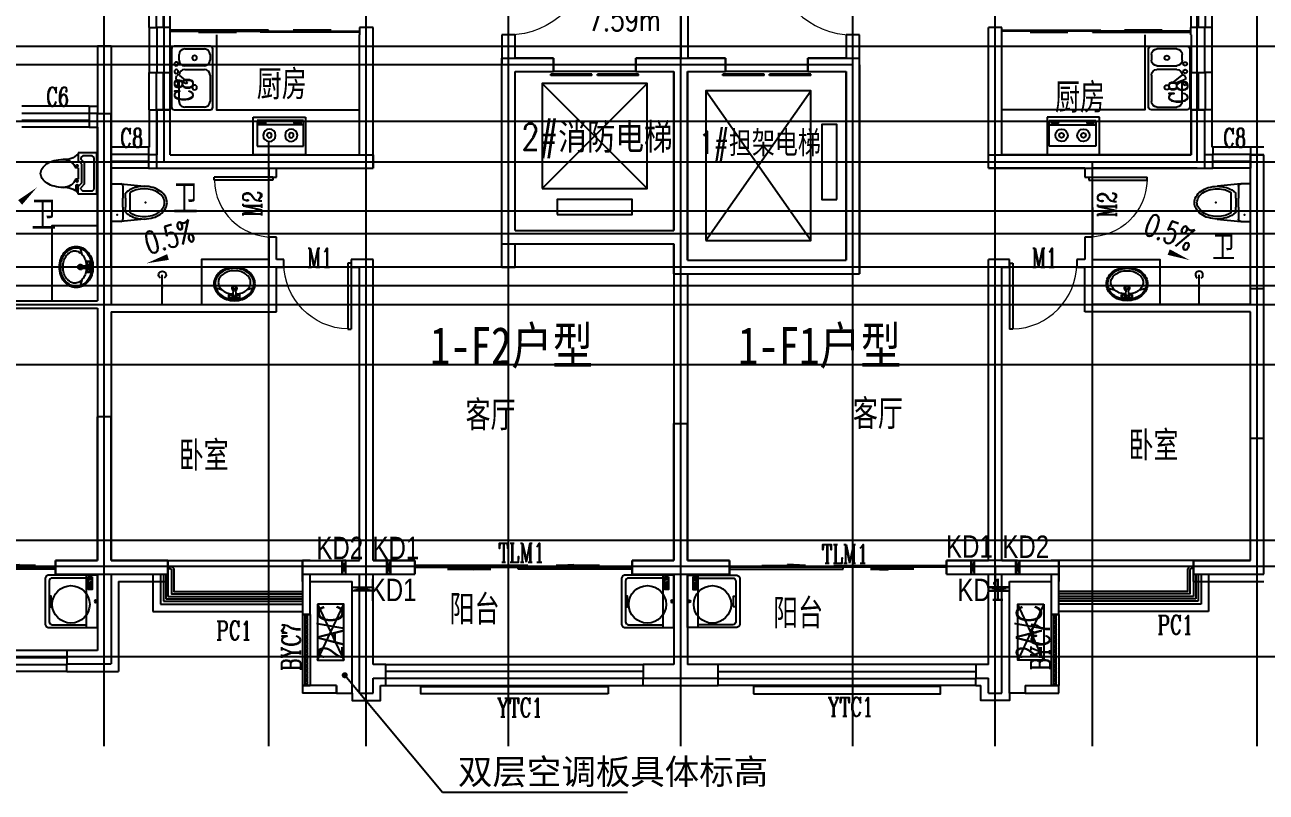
# Model space of a CAD drawing. Header units: metres. Extents: x -2059701 to -1976317, y -1316185 to -1264697.
# Drawn here: x -2030370 to -2013789, y -1301839 to -1291591 of the extents above; entities that cross this region are included whole.
import ezdxf
from ezdxf.enums import TextEntityAlignment as Align

# ---------------------------------------------------------------- set-up
doc = ezdxf.new("R2010")
doc.units = ezdxf.units.M
for name, color, linetype in [('A-ANNO-IDEN-TEXT', 7, 'Continuous'), ('A-ANNO-TEXT', 7, 'Continuous'), ('A-FLOR-HRAL', 7, 'Continuous'), ('A-FLOR-IDEN', 7, 'Continuous'), ('A-FLOR-SPCL', 7, 'Continuous'), ('COLUMN-FILL', 7, 'Continuous'), ('DIM_LEAD', 7, 'Continuous'), ('DIM_SYMB', 7, 'Continuous'), ('DOTE', 7, 'Continuous'), ('PROMPT', 7, 'Continuous'), ('PUB_TEXT', 7, 'Continuous'), ('SURFACE', 7, 'Continuous'), ('WALL', 7, 'Continuous'), ('WINDOW', 7, 'Continuous'), ('门窗编号', 7, 'Continuous')]:
    doc.layers.add(name, color=color, linetype=linetype)
doc.styles.add('_HZTXT', font='txt.shx')
doc.styles.add('_TCH_AXIS', font='COMPLEX')
doc.styles.add('_TCH_DIM', font='SIMPLEX')
doc.styles.add('dly', font='txt.shx')
doc.styles.add('ROS', font='ros.shx')
doc.styles.add('黑体', font='simhei.ttf')

# ---------------------------------------------------------------- blocks, each defined once
blk = doc.blocks.new('A$C2DEF7CDB')
at = {"layer": 'A-FLOR-SPCL'}
for p, q in [((-425, 513), (-425, 37)), ((388, 550), (-388, 550)), ((-313, 513), (-238, 513)), ((-38, 513), (313, 513)), ((425, 37), (425, 513)), ((-388, 175), (-388, 438)), ((-163, 438), (-163, 175)), ((-113, 175), (-113, 438)), ((388, 438), (388, 175)), ((51, 211), (-35, 107)), ((25, 72), (73, 198)), ((73, 198), (51, 211)), ((-238, 100), (-313, 100)), ((-11, 59), (-28, 69)), ((313, 100), (36, 100)), ((-388, 0), (388, 0))]:
    blk.add_line(p, q, dxfattribs=at)
for centre, radius, start, end in [((-388, 513), 37.4, 90, 180), ((-313, 438), 74.9, 90, 180), ((-238, 438), 74.9, 0, 90), ((-38, 438), 74.9, 90, 180), ((313, 438), 74.9, 0, 90), ((388, 513), 37.4, 0, 90), ((-269, 306), 31.2, 0, 358.8825), ((126, 306), 31.2, 0, 358.8825), ((-313, 175), 74.9, 180, 270), ((-238, 175), 74.9, 270, 0), ((-38, 175), 74.9, 180, 270), ((313, 175), 74.9, 270, 0), ((-388, 37), 37.4, 180, 270), ((-188, 62), 25, 0, 356.9296), ((-86, 62), 25, 0, 356.9296), ((-16, 91), 25, 140.5377, 240), ((2, 81), 25, 240, 339.4623), ((75, 62), 25, 0, 356.9296), ((388, 37), 37.4, 270, 0)]:
    blk.add_arc(centre, radius, start, end, dxfattribs=at)
blk = doc.blocks.new('A$C64C607FF')
at = {"layer": 'A-FLOR-SPCL'}
for p, q in [((0, 275), (251, 275)), ((0, -275), (0, 275)), ((37, 212), (62, 237)), ((37, -212), (37, 212)), ((62, 237), (188, 237)), ((163, 140), (213, 190)), ((188, 237), (213, 212)), ((201, 125), (251, 175)), ((213, 212), (213, 190)), ((251, 275), (251, 175)), ((163, -140), (163, 140)), ((201, -125), (201, 125)), ((251, 75), (279, 75)), ((251, 75), (251, -75)), ((163, -140), (213, -190)), ((201, -125), (251, -175)), ((251, -75), (279, -75)), ((251, -275), (251, -162)), ((276, -225), (276, -162)), ((0, -275), (251, -275)), ((62, -237), (37, -212)), ((62, -237), (188, -237)), ((213, -212), (188, -237)), ((213, -212), (213, -190)), ((251, -225), (276, -225))]:
    blk.add_line(p, q, dxfattribs=at)
blk.add_lwpolyline([(450, -187, 0.063415), (570, -172, 0.076468), (662, -132, 0.107136), (730, -66, 0.147373), (750, 0, 0.147373), (730, 66, 0.107136), (662, 132, 0.076468), (570, 172, 0.063415), (450, 187, 0.063415)], format="xyb", dxfattribs=at)
for centre in [(263, 100), (263, -100)]:
    blk.add_circle(centre, 12.5, dxfattribs=at)
for centre, radius, start, end in [((420, 410), 225, 221.089, 277.7989), ((450, 0), 187, 90, 156.4218), ((263, -162), 12.5, 0, 180), ((450, 0), 187, 203.5782, 270), ((420, -410), 225, 82.2011, 138.911)]:
    blk.add_arc(centre, radius, start, end, dxfattribs=at)
blk = doc.blocks.new('A$C2E946E6E')
at = {"layer": 'A-FLOR-SPCL'}
blk.add_line((145, 0), (145, 700), dxfattribs=at)
blk.add_lwpolyline([(700, 650), (700, 50, -0.414214), (650, 0), (0, 0), (0, 700), (650, 700, -0.414214)], format="xyb", close=True, dxfattribs=at)
for points in [[(72, 678), (72, 507), (120, 507), (120, 678)], [(110, 636), (110, 664), (80, 664), (80, 636)], [(86, 594), (86, 608), (99, 608), (99, 594)], [(86, 568), (86, 582), (99, 582), (99, 568)], [(86, 544), (86, 557), (99, 557), (99, 544)], [(86, 518), (86, 532), (99, 532), (99, 518)]]:
    blk.add_lwpolyline(points, close=True, dxfattribs=at)
blk.add_lwpolyline([(145, 662), (605, 662, -0.414214), (645, 622), (645, 78, -0.414214), (605, 38), (145, 38)], format="xyb", dxfattribs=at)
blk.add_lwpolyline([(645, 279), (618, 279), (618, 350), (618, 421), (645, 421)], dxfattribs=at)
blk.add_circle((25, 350), 16, dxfattribs=at)
blk = doc.blocks.new('bzc1')
at = {"layer": 'WALL', "color": 2}
for p, q in [((25210, 8090), (25900, 8090)), ((25210, 5610), (25210, 8090)), ((25900, 8090), (25900, 7910)), ((27000, 8090), (27690, 8090)), ((27000, 7910), (27000, 8090)), ((27690, 8090), (28200, 8090)), ((28200, 8090), (28200, 7910)), ((29300, 8090), (29990, 8090)), ((29300, 7910), (29300, 8090)), ((29990, 5210), (29990, 8090)), ((25390, 7910), (25900, 7910)), ((25390, 5790), (25390, 7910)), ((27000, 7910), (27510, 7910)), ((27510, 5790), (27510, 7910)), ((27690, 7910), (28200, 7910)), ((27690, 5790), (27690, 7910)), ((29300, 7910), (29810, 7910)), ((29810, 5390), (29810, 7910)), ((19810, 5300), (19810, 7350)), ((19810, 7350), (19990, 7350)), ((19990, 5300), (19990, 7350)), ((20600, 6620), (20600, 7400)), ((20600, 7400), (20780, 7400)), ((20780, 6800), (20780, 7400)), ((34420, 6800), (34420, 7400)), ((34420, 7400), (34600, 7400)), ((34600, 6620), (34600, 7400)), ((20780, 6800), (23490, 6800)), ((23490, 6800), (23490, 6620)), ((31710, 6800), (34420, 6800)), ((31710, 6620), (31710, 6800)), ((35210, 5010), (35210, 6800)), ((35210, 6800), (35390, 6800)), ((35390, 5010), (35390, 6800)), ((20600, 6620), (23490, 6620)), ((31710, 6620), (34600, 6620)), ((25390, 5790), (27510, 5790)), ((27690, 5390), (27690, 5790)), ((25210, 5610), (27510, 5610)), ((27510, 5210), (27510, 5610)), ((27690, 5390), (29810, 5390)), ((19990, 5300), (19810, 5300)), ((27510, 5210), (29990, 5210)), ((35390, 5010), (35210, 5010)), ((23310, 1380), (23310, 4000)), ((23310, 4000), (23490, 4000)), ((23490, 1380), (23490, 4000)), ((31710, 1380), (31710, 4000)), ((31710, 4000), (31890, 4000)), ((31890, 1380), (31890, 4000)), ((19810, 1380), (19810, 3300)), ((19990, 3300), (19810, 3300)), ((19990, 1380), (19990, 3300)), ((27510, 1380), (27510, 3210)), ((27510, 3210), (27690, 3210)), ((27690, 1380), (27690, 3210)), ((35210, 1380), (35210, 3010)), ((35390, 3010), (35210, 3010)), ((35390, 1200), (35390, 3010)), ((19250, 1380), (19810, 1380)), ((19250, 1200), (19250, 1380)), ((19990, 1380), (20750, 1380)), ((20750, 1380), (20750, 1200)), ((22550, 1380), (23310, 1380)), ((22550, 1200), (22550, 1380)), ((23490, 1380), (24050, 1380)), ((24050, 1380), (24050, 1200)), ((26950, 1380), (27510, 1380)), ((26950, 1200), (26950, 1380)), ((27690, 1380), (28250, 1380)), ((28250, 1380), (28250, 1200)), ((31150, 1380), (31710, 1380)), ((31150, 1200), (31150, 1380)), ((31890, 1380), (32650, 1380)), ((32650, 1380), (32650, 1200)), ((34450, 1380), (35210, 1380)), ((34450, 1200), (34450, 1380)), ((19250, 1200), (19990, 1200)), ((19990, 1200), (20750, 1200)), ((22550, 1200), (23310, 1200)), ((23310, 1200), (24050, 1200)), ((26950, 1200), (27510, 1200)), ((27510, 1200), (28250, 1200)), ((31150, 1200), (31890, 1200)), ((31890, 1200), (32650, 1200)), ((34450, 1200), (35390, 1200))]:
    blk.add_line(p, q, dxfattribs=at)
blk = doc.blocks.new('A$C48D17288')
at = {"layer": 'A-FLOR-SPCL'}
for p, q in [((0, 0), (0, 700)), ((0, 700), (500, 700)), ((500, 700), (500, 0)), ((456, 649), (113, 649)), ((113, 649), (113, 27)), ((400, 27), (400, 649)), ((422, 532), (434, 532)), ((423, 624), (434, 624)), ((448, 607), (432, 607)), ((432, 607), (432, 543)), ((432, 543), (448, 543)), ((448, 543), (448, 607)), ((456, 27), (456, 649)), ((500, 0), (0, 0)), ((113, 27), (456, 27)), ((422, 59), (434, 59)), ((423, 151), (434, 151)), ((432, 134), (432, 70)), ((448, 134), (432, 134)), ((432, 70), (448, 70)), ((448, 70), (448, 134))]:
    blk.add_line(p, q, dxfattribs=at)
for points in [[(423, 624, 0.259034), (420, 622, 0.076276), (415, 610, 0.036515), (412, 597, 0.026615), (411, 578, 0.026615), (412, 559, 0.036515), (415, 546, 0.076276), (420, 534, 0.259034), (423, 532, 0.078462), (424, 532, 0.056762)], [(434, 624, 0.259034), (430, 622, 0.076276), (425, 610, 0.036515), (423, 597, 0.026615), (422, 578, 0.026615), (423, 559, 0.036515), (425, 546, 0.076276), (430, 534, 0.259034), (434, 532, 0.259034), (437, 534, 0.056762), (441, 543, 0.036515)], [(443, 607, 0.008736), (442, 610, 0.076276), (437, 622, 0.259034), (434, 624, 0.259034)], [(423, 151, 0.259034), (420, 149, 0.076276), (415, 137, 0.036515), (412, 124, 0.026615), (411, 105, 0.026615), (412, 86, 0.036515), (415, 73, 0.076276), (420, 61, 0.259034), (423, 59, 0.078462), (424, 59, 0.056762)], [(434, 151, 0.259034), (430, 149, 0.076276), (425, 137, 0.036515), (423, 124, 0.026615), (422, 105, 0.026615), (423, 86, 0.036515), (425, 73, 0.076276), (430, 61, 0.259034), (434, 59, 0.259034), (437, 61, 0.056762), (441, 70, 0.036515)], [(443, 134, 0.008736), (442, 137, 0.076276), (437, 149, 0.259034), (434, 151, 0.259034)]]:
    blk.add_lwpolyline(points, format="xyb", dxfattribs=at)
for centre, radius, start, end in [((259, 484), 82.5, 270, 269.036), ((259, 484), 31.6, 270, 269.3468), ((259, 192), 82.5, 90.964, 90), ((259, 192), 31.6, 90.6532, 90)]:
    blk.add_arc(centre, radius, start, end, dxfattribs=at)
blk = doc.blocks.new('$TCHSYS$WIN2D')
for p, q in [((-0.5, 0.5), (0.5, 0.5)), ((0.5, 0.1667), (-0.5, 0.1667)), ((0.5, -0.1667), (-0.5, -0.1667)), ((-0.5, -0.5), (0.5, -0.5))]:
    blk.add_line(p, q)
blk = doc.blocks.new('$DorLib2D$00000131')
at = {"color": 0, "linetype": 'Continuous'}
for p, q in [((0.15, 0.125), (0.2319, 0.1973)), ((0.2319, 0.1973), (0.2319, 0.125)), ((-0.5, 0.125), (-0.5, 0)), ((0.0192, 0.125), (-0.5, 0.125)), ((0.0192, 0), (0.0192, 0.125)), ((0.35, 0.125), (0.15, 0.125)), ((-0.5, 0), (0.0192, 0)), ((-0.024, 0), (0.5, 0)), ((-0.024, -0.125), (-0.024, 0)), ((0.5, 0), (0.5, -0.125)), ((-0.35, -0.125), (-0.15, -0.125)), ((-0.2319, -0.1973), (-0.2319, -0.125)), ((-0.15, -0.125), (-0.2319, -0.1973)), ((0.5, -0.125), (-0.024, -0.125))]:
    blk.add_line(p, q, dxfattribs=at)
blk = doc.blocks.new('$DorLib2D$00000127')
at = {"color": 0, "linetype": 'Continuous'}
for p, q in [((-0.033, 0.795, -93.75), (-0.533, 0.795, -93.75)), ((-0.533, 0.795, -93.75), (-0.533, 0.69, -93.75)), ((-0.033, 0.795, -93.75), (-0.033, 0.69, -93.75)), ((0.033, 0.795, -93.75), (0.033, 0.69, -93.75)), ((0.533, 0.795, -93.75), (0.033, 0.795, -93.75)), ((0.533, 0.795, -93.75), (0.533, 0.69, -93.75)), ((-0.033, 0.69, -93.75), (-0.533, 0.69, -93.75)), ((0.533, 0.69, -93.75), (0.033, 0.69, -93.75)), ((0.5, 0.5, -93.75), (-0.5, 0.5, -93.75))]:
    blk.add_line(p, q, dxfattribs=at)
blk = doc.blocks.new('$DorLib2D$00000001')
for p, q in [((0.45, 0.975), (0.5, 0.975)), ((0.45, 0), (0.45, 0.975)), ((0.5, 0), (0.5, 0.975)), ((0.5, 0), (0.45, 0))]:
    blk.add_line(p, q)
at = {"lineweight": 13}
blk.add_arc((0.475, 0), 0.975, 91.4693, 180, dxfattribs=at)
blk = doc.blocks.new('$plan$00001629')
for p, q in [((-252, -170), (-172, -150)), ((-75, -35), (-75, -85)), ((-75, -35), (75, -35)), ((-75, -85), (-21, -85)), ((-16, -146), (-25, -35)), ((16, -146), (25, -35)), ((21, -85), (75, -85)), ((75, -35), (75, -85)), ((172, -150), (252, -170))]:
    blk.add_line(p, q)
for centre, radius in [((-50, -60), 20), ((1, -60), 10), ((50, -60), 20)]:
    blk.add_circle(centre, radius)
for centre, radius, start, end in [((0, -340), 340, 90, 108.7907), ((0, -340), 340, 71.2093, 90), ((-90, -230), 190, 153.24, 180), ((-90, -230), 173, 153.24, 180), ((-46, -252), 239, 129.4007, 153.24), ((-46, -252), 222, 129.4007, 153.24), ((-53, -278), 174, 126.0274, 150.3366), ((-18, -286), 283, 108.7907, 129.4007), ((-18, -286), 266, 108.7907, 129.4007), ((-21, -322), 229, 106.7647, 126.0274), ((0, -340), 323, 90, 108.7907), ((0, -391), 301, 93.9271, 106.7647), ((0, -170), 35, 118.7783, 61.2217), ((0, -170), 25, 129.0728, 50.9272), ((0, -146), 16.3, 180, 0), ((0, -340), 323, 71.2093, 90), ((0, -391), 301, 73.2353, 86.0729), ((21, -322), 229, 53.9726, 73.2353), ((18, -286), 266, 50.5993, 71.2093), ((18, -286), 283, 50.5993, 71.2093), ((53, -278), 174, 29.6634, 53.9726), ((46, -252), 222, 26.76, 50.5993), ((46, -252), 239, 26.76, 50.5993), ((90, -230), 173, 0, 26.76), ((90, -230), 190, 0, 26.76), ((-90, -230), 190, 180, 206.76), ((-90, -230), 173, 180, 206.76), ((-46, -208), 239, 206.76, 230.5993), ((-46, -208), 222, 206.76, 230.5993), ((-102, -250), 118, 150.3366, 180), ((-102, -250), 118, 180, 209.6634), ((-53, -222), 174, 209.6634, 233.9726), ((53, -222), 174, 306.0274, 330.3366), ((46, -208), 222, 309.4007, 333.24), ((46, -208), 239, 309.4007, 333.24), ((102, -250), 118, 0, 29.6634), ((102, -250), 118, 330.3366, 0), ((90, -230), 173, 333.24, 0), ((90, -230), 190, 333.24, 0), ((-18, -174), 283, 230.5993, 251.2093), ((-18, -174), 266, 230.5993, 251.2093), ((-21, -178), 229, 233.9726, 253.2353), ((0, -120), 340, 251.2093, 270), ((0, -120), 323, 251.2093, 270), ((0, -109), 301, 253.2353, 270), ((0, -109), 301, 270, 286.7647), ((0, -120), 323, 270, 288.7907), ((0, -120), 340, 270, 288.7907), ((21, -178), 229, 286.7647, 306.0274), ((18, -174), 266, 288.7907, 309.4007), ((18, -174), 283, 288.7907, 309.4007)]:
    blk.add_arc(centre, radius, start, end)
blk = doc.blocks.new('$lvtry$00000209')
at = {"color": 0}
for p, q in [((-59, -160), (-218, -160)), ((-59, -160), (62, -160)), ((218, -160), (62, -160)), ((-135, -256), (134, -256)), ((-126, -193), (-62, -193)), ((62, -193), (-62, -193)), ((62, -193), (125, -193))]:
    blk.add_line(p, q, dxfattribs=at)
blk.add_lwpolyline([(0, -748, -0.132587), (-79, -727, -0.106701), (-154, -659, -0.083134), (-200, -564, -0.071762), (-218, -443), (-250, -129), (-250, 0), (250, 0), (250, -129), (218, -442, -0.071762), (200, -563, -0.083134), (154, -658, -0.106701), (80, -727, -0.132587)], format="xyb", close=True, dxfattribs=at)
for points in [[(-250, -129, 0.414214), (-218, -160)], [(-170, -550, 0.081027), (-131, -635)]]:
    blk.add_lwpolyline(points, format="xyb", dxfattribs=at)
for centre, radius, start, end in [((218, -129), 31.2, 270, 0), ((211, -442), 429, 163.6636, 180.0821), ((107, -412), 321, 144.6545, 163.6636), ((107, -413), 288, 146.9538, 164.3086), ((41, -365), 240, 134.1184, 144.6545), ((-42, -365), 240, 35.5098, 45.9225), ((-107, -413), 288, 15.8843, 33.1317), ((-107, -412), 321, 16.5006, 35.5098), ((-211, -443), 429, 0.0821, 16.5006), ((211, -442), 396, 164.3086, 180.0965), ((211, -442), 396, 180.0965, 195.8843), ((-211, -443), 396, 0.0965, 15.8843), ((-211, -443), 396, 344.3086, 0.0965), ((42, -516), 209, 214.4139, 238.8464), ((-41, -517), 209, 301.3466, 325.779), ((-107, -472), 288, 325.779, 344.3086), ((0, -585), 129, 238.8464, 270.0965), ((0, -585), 129, 270.0965, 301.3466)]:
    blk.add_arc(centre, radius, start, end, dxfattribs=at)
for p in [(-161, -81), (4, -460)]:
    blk.add_point(p, dxfattribs=at)
blk = doc.blocks.new('$lvtry$00000168')
blk.add_line((0, 0), (0, -395))
blk.add_arc((0, -395), 50, 121.0332, 58.9668)
for p in [(0, 0), (0, -223)]:
    blk.add_point(p)
blk = doc.blocks.new('$WINLIB2D$00000039')
at = {"color": 0}
for points in [[(-0.5, 0.5), (-0.5, -0.5)], [(0.5, 0.5), (-0.5, 0.5)], [(0.5, -0.5), (0.5, 0.5)], [(-0.5, 0.167), (0.5, 0.167)], [(-0.452, -0.167), (-0.5, 0.084)], [(-0.384, -0.167), (-0.448, 0.167)], [(-0.316, -0.167), (-0.38, 0.167)], [(-0.248, -0.167), (-0.312, 0.167)], [(-0.18, -0.167), (-0.244, 0.167)], [(-0.112, -0.167), (-0.176, 0.167)], [(-0.044, -0.167), (-0.108, 0.167)], [(0.024, -0.167), (-0.04, 0.167)], [(0.092, -0.167), (0.028, 0.167)], [(0.16, -0.167), (0.096, 0.167)], [(0.228, -0.167), (0.164, 0.167)], [(0.296, -0.167), (0.232, 0.167)], [(0.364, -0.167), (0.3, 0.167)], [(0.432, -0.167), (0.368, 0.167)], [(0.5, -0.167), (0.436, 0.167)], [(-0.5, -0.167), (0.5, -0.167)], [(0.5, -0.5), (-0.5, -0.5)]]:
    blk.add_lwpolyline(points, dxfattribs=at)

msp = doc.modelspace()

# ---------------------------------------------------------------- linework, layer by layer
for p, q in [((-2022059, -1293776), (-2023459, -1292376)), ((-2023459, -1293776), (-2022059, -1292376)), ((-2022059, -1293776), (-2023459, -1292376)), ((-2023459, -1293776), (-2022059, -1292376)), ((-2019873, -1294473), (-2021273, -1292473)), ((-2021273, -1294473), (-2019873, -1292473))]:
    msp.add_line(p, q)
for points in [[(-2023459, -1293776), (-2022059, -1293776), (-2022059, -1292376), (-2023459, -1292376)], [(-2023459, -1293776), (-2022059, -1293776), (-2022059, -1292376), (-2023459, -1292376)], [(-2021273, -1294473), (-2019873, -1294473), (-2019873, -1292473), (-2021273, -1292473)], [(-2019523, -1293923), (-2019523, -1292923), (-2019723, -1292923), (-2019723, -1293923)], [(-2023259, -1294126), (-2022259, -1294126), (-2022259, -1293926), (-2023259, -1293926)], [(-2023259, -1294126), (-2022259, -1294126), (-2022259, -1293926), (-2023259, -1293926)], [(-2022579, -1300526), (-2025079, -1300526), (-2025079, -1300426), (-2022579, -1300426)], [(-2020639, -1300526), (-2018139, -1300526), (-2018139, -1300426), (-2020639, -1300426)]]:
    msp.add_lwpolyline(points, close=True)
at = {"layer": 'A-FLOR-HRAL'}
for points in [[(-2028459, -1298823), (-2028429, -1298823, -0.414214), (-2028379, -1298873), (-2028379, -1299158), (-2026659, -1299158)], [(-2014759, -1298823), (-2014789, -1298823, 0.414214), (-2014839, -1298873), (-2014839, -1299158), (-2016559, -1299158)], [(-2028459, -1298853), (-2028429, -1298853, -0.414214), (-2028409, -1298873), (-2028409, -1299188), (-2026659, -1299188)], [(-2014759, -1298853), (-2014789, -1298853, 0.414214), (-2014809, -1298873), (-2014809, -1299188), (-2016559, -1299188)]]:
    msp.add_lwpolyline(points, format="xyb", dxfattribs=at)
at = {"layer": 'A-FLOR-SPCL'}
for p, q in [((-2026084, -1298746), (-2026134, -1298926)), ((-2026134, -1298746), (-2026084, -1298926)), ((-2025534, -1298746), (-2025484, -1298926)), ((-2025484, -1298746), (-2025534, -1298926)), ((-2017684, -1298746), (-2017734, -1298926)), ((-2017734, -1298746), (-2017684, -1298926)), ((-2017134, -1298746), (-2017084, -1298926)), ((-2017084, -1298746), (-2017134, -1298926)), ((-2025719, -1299101), (-2025999, -1299151)), ((-2025719, -1299151), (-2025999, -1299101)), ((-2017499, -1299101), (-2017219, -1299151)), ((-2017499, -1299151), (-2017219, -1299101)), ((-2026460, -1300076), (-2026110, -1299326)), ((-2026460, -1299326), (-2026110, -1300076)), ((-2016758, -1300076), (-2017108, -1299326)), ((-2016758, -1299326), (-2017108, -1300076))]:
    msp.add_line(p, q, dxfattribs=at)
for points in [[(-2027809, -1291726), (-2027809, -1292726), (-2025909, -1292726)], [(-2015409, -1291726), (-2015409, -1292726), (-2017309, -1292726)], [(-2029409, -1294276), (-2030009, -1294276), (-2030009, -1295276)]]:
    msp.add_lwpolyline(points, dxfattribs=at)
for points in [[(-2027109, -1294726), (-2028009, -1294726), (-2028009, -1295326), (-2027109, -1295326)], [(-2016109, -1294726), (-2015209, -1294726), (-2015209, -1295326), (-2016109, -1295326)], [(-2026134, -1298926), (-2026084, -1298926), (-2026084, -1298746), (-2026134, -1298746)], [(-2025484, -1298926), (-2025534, -1298926), (-2025534, -1298746), (-2025484, -1298746)], [(-2017734, -1298926), (-2017684, -1298926), (-2017684, -1298746), (-2017734, -1298746)], [(-2017084, -1298926), (-2017134, -1298926), (-2017134, -1298746), (-2017084, -1298746)], [(-2025999, -1299151), (-2025999, -1299101), (-2025719, -1299101), (-2025719, -1299151)], [(-2017219, -1299151), (-2017219, -1299101), (-2017499, -1299101), (-2017499, -1299151)], [(-2026460, -1299326), (-2026460, -1300076), (-2026110, -1300076), (-2026110, -1299326)], [(-2016758, -1299326), (-2016758, -1300076), (-2017108, -1300076), (-2017108, -1299326)]]:
    msp.add_lwpolyline(points, close=True, dxfattribs=at)
for centre in [(-2029754, -1299331), (-2022054, -1299331), (-2021186, -1299331)]:
    msp.add_circle(centre, 250, dxfattribs=at)
at = {"layer": 'COLUMN-FILL'}
for p, q in [((-2028659, -1298926), (-2028659, -1299426)), ((-2028559, -1298926), (-2028559, -1299326)), ((-2028519, -1298926), (-2028519, -1299286)), ((-2028489, -1298926), (-2028489, -1299256)), ((-2028459, -1298926), (-2028459, -1299226)), ((-2014759, -1298926), (-2014759, -1299226)), ((-2014729, -1298926), (-2014729, -1299256)), ((-2014699, -1298926), (-2014699, -1299286)), ((-2014659, -1298926), (-2014659, -1299326)), ((-2014559, -1298926), (-2014559, -1299426)), ((-2028559, -1299326), (-2026659, -1299326)), ((-2028519, -1299286), (-2026659, -1299286)), ((-2028489, -1299256), (-2026659, -1299256)), ((-2028459, -1299226), (-2026659, -1299226)), ((-2014759, -1299226), (-2016559, -1299226)), ((-2014729, -1299256), (-2016559, -1299256)), ((-2014699, -1299286), (-2016559, -1299286)), ((-2014659, -1299326), (-2016559, -1299326)), ((-2028659, -1299426), (-2026659, -1299426)), ((-2014559, -1299426), (-2016559, -1299426))]:
    msp.add_line(p, q, dxfattribs=at)
at = {"layer": 'DIM_LEAD'}
for p, q in [((-2026097, -1300277), (-2024789, -1301839)), ((-2024789, -1301839), (-2022321, -1301839))]:
    msp.add_line(p, q, dxfattribs=at)
at = {"layer": 'DIM_LEAD', "const_width": 40}
msp.add_lwpolyline([(-2026110, -1300262, 1), (-2026084, -1300293, 1)], format="xyb", close=True, dxfattribs=at)
at = {"layer": 'DIM_SYMB'}
for points in [[(-2030829, -1294315, 0, 0, 0), (-2030209, -1293763, 0, 80, 0), (-2030433, -1293963, 0, 0, 0)], [(-2027977, -1294549, 0, 0, 0), (-2028745, -1294777, 0, 80, 0), (-2028458, -1294692, 0, 0, 0)], [(-2015516, -1294464, 0, 0, 0), (-2014811, -1294733, 0, 80, 0), (-2015091, -1294626, 0, 0, 0)]]:
    msp.add_lwpolyline(points, format="xyseb", dxfattribs=at)
at = {"layer": 'DOTE'}
for p, q in [((-2029309, -1301226), (-2029309, -1281777)), ((-2028509, -1293426), (-2028509, -1281777)), ((-2023909, -1301226), (-2023909, -1281777)), ((-2019309, -1301226), (-2019309, -1281777)), ((-2017409, -1301226), (-2017409, -1281777)), ((-2014709, -1293426), (-2014709, -1281777)), ((-2013909, -1301226), (-2013909, -1281777)), ((-2021609, -1301226), (-2021609, -1289420)), ((-2025809, -1301226), (-2025809, -1290726)), ((-2050109, -1291876), (-1992581, -1291876)), ((-2019309, -1292126), (-2050109, -1292126)), ((-2050109, -1292876), (-1992581, -1292876)), ((-2027109, -1301226), (-2027109, -1293159)), ((-1992581, -1293426), (-2050109, -1293426)), ((-2016109, -1301226), (-2016109, -1293426)), ((-2050109, -1294076), (-1992581, -1294076)), ((-2050109, -1294376), (-1992581, -1294376)), ((-1992581, -1294826), (-2050109, -1294826)), ((-2001979, -1295076), (-2050109, -1295076)), ((-2050109, -1295326), (-1992581, -1295326)), ((-2050109, -1296126), (-1992581, -1296126)), ((-1992581, -1298476), (-2050109, -1298476)), ((-1992581, -1298826), (-2050109, -1298826)), ((-2050109, -1300026), (-1992581, -1300026))]:
    msp.add_line(p, q, dxfattribs=at)
at = {"layer": 'PROMPT'}
for p, q in [((-2028459, -1298746), (-2026659, -1298746)), ((-2014759, -1298746), (-2016559, -1298746))]:
    msp.add_line(p, q, dxfattribs=at)
at = {"layer": 'SURFACE'}
for p, q in [((-2028709, -1291626), (-2028609, -1291626)), ((-2028709, -1291626), (-2028709, -1291726)), ((-2014509, -1291626), (-2014609, -1291626)), ((-2014509, -1291726), (-2014509, -1291626)), ((-2028709, -1291726), (-2028709, -1292226)), ((-2014509, -1292226), (-2014509, -1291726)), ((-2028709, -1292226), (-2028609, -1292226)), ((-2014509, -1292226), (-2014609, -1292226)), ((-2029509, -1292676), (-2029509, -1292776)), ((-2029509, -1292676), (-2029399, -1292676)), ((-2028709, -1292726), (-2028609, -1292726)), ((-2028709, -1292726), (-2028709, -1293226)), ((-2014509, -1292726), (-2014609, -1292726)), ((-2014509, -1293226), (-2014509, -1292726)), ((-2028719, -1293226), (-2028719, -1293326)), ((-2028709, -1293226), (-2028719, -1293226)), ((-2014499, -1293226), (-2014509, -1293226)), ((-2014499, -1293226), (-2014499, -1293326)), ((-2013999, -1293226), (-2013999, -1293326)), ((-2013819, -1293226), (-2013999, -1293226)), ((-2028459, -1299026), (-2028459, -1298926)), ((-2014759, -1299026), (-2014759, -1298926)), ((-2029119, -1299026), (-2028459, -1299026)), ((-2029119, -1299026), (-2029119, -1300226)), ((-2026559, -1299026), (-2025999, -1299026)), ((-2025999, -1300226), (-2025999, -1299026)), ((-2017219, -1299026), (-2016659, -1299026)), ((-2017219, -1300226), (-2017219, -1299026)), ((-2014759, -1299026), (-2013819, -1299026)), ((-2029809, -1300226), (-2029809, -1300126)), ((-2029809, -1300226), (-2029119, -1300226)), ((-2025999, -1300516), (-2025999, -1300226)), ((-2025549, -1300416), (-2025549, -1300316)), ((-2022109, -1300416), (-2022109, -1300316)), ((-2021109, -1300416), (-2021109, -1300316)), ((-2017669, -1300416), (-2017669, -1300316)), ((-2017219, -1300516), (-2017219, -1300226)), ((-2025619, -1300516), (-2025619, -1300416)), ((-2025619, -1300416), (-2025549, -1300416)), ((-2022109, -1300416), (-2021609, -1300416)), ((-2021609, -1300416), (-2021109, -1300416)), ((-2017669, -1300416), (-2017599, -1300416)), ((-2017599, -1300516), (-2017599, -1300416))]:
    msp.add_line(p, q, dxfattribs=at)
at = {"layer": 'WALL'}
for p, q in [((-2021609, -1290826), (-2021609, -1292036)), ((-2021509, -1292036), (-2021509, -1290826)), ((-2028429, -1291626), (-2028609, -1291626)), ((-2028609, -1291626), (-2028609, -1291726)), ((-2028429, -1291726), (-2028429, -1291626)), ((-2025719, -1291626), (-2025899, -1291626)), ((-2025899, -1291626), (-2025899, -1291726)), ((-2025719, -1293506), (-2025719, -1291626)), ((-2017499, -1293506), (-2017499, -1291626)), ((-2017319, -1291626), (-2017499, -1291626)), ((-2017319, -1291726), (-2017319, -1291626)), ((-2014789, -1291626), (-2014799, -1291626)), ((-2014799, -1291626), (-2014799, -1291726)), ((-2014609, -1291626), (-2014789, -1291626)), ((-2014609, -1291726), (-2014609, -1291626)), ((-2029399, -1291876), (-2029399, -1292776)), ((-2029219, -1291876), (-2029399, -1291876)), ((-2029219, -1291876), (-2029219, -1292876)), ((-2028609, -1291726), (-2028609, -1292226)), ((-2028429, -1292226), (-2028429, -1291726)), ((-2025899, -1293326), (-2025899, -1291726)), ((-2023819, -1291726), (-2023999, -1291726)), ((-2023999, -1291726), (-2023999, -1292126)), ((-2023819, -1292036), (-2023819, -1291726)), ((-2019219, -1291726), (-2019399, -1291726)), ((-2019399, -1291726), (-2019399, -1292036)), ((-2019219, -1292126), (-2019219, -1291726)), ((-2017319, -1293326), (-2017319, -1291726)), ((-2014799, -1291726), (-2014789, -1291726)), ((-2014789, -1291726), (-2014789, -1292226)), ((-2014609, -1292226), (-2014609, -1291726)), ((-2023309, -1292036), (-2023819, -1292036)), ((-2023309, -1292216), (-2023309, -1292036)), ((-2021609, -1292036), (-2022209, -1292036)), ((-2022209, -1292036), (-2022209, -1292216)), ((-2021009, -1292036), (-2021509, -1292036)), ((-2021009, -1292216), (-2021009, -1292036)), ((-2019399, -1292036), (-2019909, -1292036)), ((-2019909, -1292036), (-2019909, -1292216)), ((-2023999, -1294426), (-2023999, -1292126)), ((-2019219, -1292126), (-2019219, -1294916)), ((-2028609, -1292226), (-2028429, -1292226)), ((-2023819, -1292216), (-2023309, -1292216)), ((-2023819, -1294336), (-2023819, -1292216)), ((-2022209, -1292216), (-2021699, -1292216)), ((-2021699, -1292216), (-2021699, -1294336)), ((-2021519, -1292216), (-2021009, -1292216)), ((-2021519, -1292216), (-2021519, -1294426)), ((-2019909, -1292216), (-2019399, -1292216)), ((-2019399, -1292216), (-2019399, -1294736)), ((-2014789, -1292226), (-2014609, -1292226)), ((-2029399, -1292776), (-2029509, -1292776)), ((-2029509, -1292776), (-2029509, -1292956)), ((-2028429, -1292726), (-2028609, -1292726)), ((-2028609, -1292726), (-2028609, -1293326)), ((-2028429, -1293326), (-2028429, -1292726)), ((-2014609, -1292726), (-2014789, -1292726)), ((-2014789, -1292726), (-2014789, -1293326)), ((-2014609, -1293326), (-2014609, -1292726)), ((-2029509, -1292956), (-2029399, -1292956)), ((-2029399, -1292956), (-2029399, -1293426)), ((-2029219, -1292876), (-2029219, -1293326)), ((-2029219, -1293326), (-2029219, -1293506)), ((-2028609, -1293326), (-2028719, -1293326)), ((-2028719, -1293326), (-2028719, -1293506)), ((-2028429, -1293326), (-2027109, -1293326)), ((-2027109, -1293326), (-2025899, -1293326)), ((-2016109, -1293326), (-2017319, -1293326)), ((-2014789, -1293326), (-2016109, -1293326)), ((-2014499, -1293326), (-2014609, -1293326)), ((-2014499, -1293506), (-2014499, -1293326)), ((-2013819, -1293326), (-2013999, -1293326)), ((-2013999, -1293326), (-2013999, -1293506)), ((-2013819, -1295326), (-2013819, -1293326)), ((-2029399, -1293426), (-2029399, -1295276)), ((-2029219, -1293506), (-2029219, -1295326)), ((-2028719, -1293506), (-2028509, -1293506)), ((-2028509, -1293506), (-2027109, -1293506)), ((-2027109, -1293506), (-2027109, -1293626)), ((-2027009, -1293626), (-2027009, -1293506)), ((-2027009, -1293506), (-2025719, -1293506)), ((-2016209, -1293506), (-2017499, -1293506)), ((-2016209, -1293506), (-2016209, -1293626)), ((-2014709, -1293506), (-2016109, -1293506)), ((-2016109, -1293626), (-2016109, -1293506)), ((-2014709, -1293506), (-2014499, -1293506)), ((-2013999, -1295326), (-2013999, -1293506)), ((-2027109, -1293626), (-2027009, -1293626)), ((-2016209, -1293626), (-2016109, -1293626)), ((-2023819, -1294336), (-2021699, -1294336)), ((-2027009, -1294426), (-2027109, -1294426)), ((-2027109, -1294426), (-2027109, -1294826)), ((-2027009, -1294726), (-2027009, -1294426)), ((-2023999, -1294826), (-2023999, -1294426)), ((-2023819, -1294826), (-2023819, -1294516)), ((-2023819, -1294516), (-2021699, -1294516)), ((-2021699, -1294516), (-2021699, -1294826)), ((-2021519, -1294426), (-2021519, -1294736)), ((-2016109, -1294426), (-2016209, -1294426)), ((-2016209, -1294426), (-2016209, -1294726)), ((-2016109, -1294826), (-2016109, -1294426)), ((-2027109, -1295326), (-2027109, -1294826)), ((-2026909, -1294726), (-2027009, -1294726)), ((-2027009, -1295426), (-2027009, -1294826)), ((-2027009, -1294826), (-2026909, -1294826)), ((-2026909, -1294826), (-2026909, -1294726)), ((-2025719, -1294726), (-2026009, -1294726)), ((-2026009, -1294726), (-2026009, -1294826)), ((-2026009, -1294826), (-2025899, -1294826)), ((-2025899, -1298746), (-2025899, -1294826)), ((-2025719, -1298746), (-2025719, -1294726)), ((-2023999, -1294826), (-2023819, -1294826)), ((-2021699, -1294826), (-2021699, -1298746)), ((-2021519, -1294736), (-2019399, -1294736)), ((-2017219, -1294726), (-2017499, -1294726)), ((-2017499, -1298746), (-2017499, -1294726)), ((-2017319, -1294826), (-2017219, -1294826)), ((-2017319, -1298746), (-2017319, -1294826)), ((-2017219, -1294826), (-2017219, -1294726)), ((-2016209, -1294726), (-2016319, -1294726)), ((-2016319, -1294726), (-2016319, -1294826)), ((-2016319, -1294826), (-2016209, -1294826)), ((-2016209, -1295426), (-2016209, -1294826)), ((-2016109, -1295326), (-2016109, -1294826)), ((-2021519, -1294916), (-2019219, -1294916)), ((-2021519, -1294916), (-2021519, -1298746)), ((-2031109, -1295276), (-2029399, -1295276)), ((-2029219, -1295326), (-2027109, -1295326)), ((-2013999, -1295326), (-2016109, -1295326)), ((-2013819, -1298926), (-2013819, -1295326)), ((-2031209, -1295376), (-2029399, -1295376)), ((-2029399, -1295376), (-2029399, -1298746)), ((-2029219, -1295426), (-2027009, -1295426)), ((-2029219, -1295426), (-2029219, -1298746)), ((-2013999, -1295426), (-2016209, -1295426)), ((-2013999, -1298746), (-2013999, -1295426)), ((-2029399, -1298746), (-2029959, -1298746)), ((-2029959, -1298746), (-2029959, -1298926)), ((-2028459, -1298746), (-2029219, -1298746)), ((-2028459, -1298926), (-2028459, -1298746)), ((-2026559, -1298746), (-2026659, -1298746)), ((-2026659, -1298746), (-2026659, -1298926)), ((-2026559, -1298746), (-2025899, -1298746)), ((-2025159, -1298746), (-2025719, -1298746)), ((-2025159, -1298926), (-2025159, -1298746)), ((-2021699, -1298746), (-2022259, -1298746)), ((-2022259, -1298746), (-2022259, -1298926)), ((-2020959, -1298746), (-2021519, -1298746)), ((-2020959, -1298926), (-2020959, -1298746)), ((-2017499, -1298746), (-2018059, -1298746)), ((-2018059, -1298746), (-2018059, -1298926)), ((-2017319, -1298746), (-2016659, -1298746)), ((-2016559, -1298746), (-2016659, -1298746)), ((-2016559, -1298926), (-2016559, -1298746)), ((-2013999, -1298746), (-2014759, -1298746)), ((-2014759, -1298746), (-2014759, -1298926)), ((-2029959, -1298926), (-2029399, -1298926)), ((-2029399, -1298926), (-2029399, -1299946)), ((-2029219, -1298926), (-2028459, -1298926)), ((-2029219, -1298926), (-2029219, -1300126)), ((-2026659, -1298926), (-2026659, -1299466)), ((-2026559, -1299466), (-2026559, -1298926)), ((-2026559, -1298926), (-2025899, -1298926)), ((-2025899, -1300226), (-2025899, -1298926)), ((-2025719, -1298926), (-2025159, -1298926)), ((-2025719, -1300136), (-2025719, -1298926)), ((-2022259, -1298926), (-2021699, -1298926)), ((-2021699, -1298926), (-2021699, -1300136)), ((-2021519, -1298926), (-2020959, -1298926)), ((-2021519, -1298926), (-2021519, -1300136)), ((-2018059, -1298926), (-2017499, -1298926)), ((-2017499, -1300136), (-2017499, -1298926)), ((-2017319, -1298926), (-2016659, -1298926)), ((-2017319, -1300226), (-2017319, -1298926)), ((-2016659, -1298926), (-2016659, -1299466)), ((-2016559, -1299466), (-2016559, -1298926)), ((-2014759, -1298926), (-2013819, -1298926)), ((-2026659, -1299466), (-2026559, -1299466)), ((-2016659, -1299466), (-2016559, -1299466)), ((-2029399, -1299946), (-2029809, -1299946)), ((-2029809, -1299946), (-2029809, -1300126)), ((-2029809, -1300126), (-2029219, -1300126)), ((-2025549, -1300136), (-2025719, -1300136)), ((-2025549, -1300316), (-2025549, -1300136)), ((-2021699, -1300136), (-2022109, -1300136)), ((-2022109, -1300136), (-2022109, -1300316)), ((-2021109, -1300136), (-2021519, -1300136)), ((-2021109, -1300316), (-2021109, -1300136)), ((-2017499, -1300136), (-2017669, -1300136)), ((-2017669, -1300136), (-2017669, -1300316)), ((-2025899, -1300516), (-2025899, -1300226)), ((-2025719, -1300516), (-2025719, -1300316)), ((-2025719, -1300316), (-2025549, -1300316)), ((-2022109, -1300316), (-2021609, -1300316)), ((-2021609, -1300316), (-2021109, -1300316)), ((-2017669, -1300316), (-2017499, -1300316)), ((-2017499, -1300516), (-2017499, -1300316)), ((-2017319, -1300516), (-2017319, -1300226)), ((-2026559, -1300416), (-2026659, -1300416)), ((-2026659, -1300416), (-2026659, -1300516)), ((-2026208, -1300416), (-2026559, -1300416)), ((-2026208, -1300516), (-2026208, -1300416)), ((-2017009, -1300416), (-2016659, -1300416)), ((-2017009, -1300416), (-2017009, -1300516)), ((-2016559, -1300416), (-2016659, -1300416)), ((-2016559, -1300516), (-2016559, -1300416)), ((-2026208, -1300516), (-2026659, -1300516)), ((-2025899, -1300516), (-2025719, -1300516)), ((-2017499, -1300516), (-2017319, -1300516)), ((-2017009, -1300516), (-2016559, -1300516))]:
    msp.add_line(p, q, dxfattribs=at)
at = {"layer": 'WINDOW'}
for p, q in [((-2016111, -1293626), (-2016109, -1294426)), ((-2028459, -1298746), (-2028459, -1299026)), ((-2026659, -1299026), (-2026659, -1298746)), ((-2017109, -1298746), (-2017709, -1298746)), ((-2017409, -1298826), (-2017409, -1299126)), ((-2016559, -1298746), (-2016559, -1299026)), ((-2014759, -1299026), (-2014759, -1298746)), ((-2026208, -1300416), (-2026208, -1300516)), ((-2017009, -1300416), (-2017009, -1300516)), ((-2026208, -1300516), (-2025999, -1300516)), ((-2017009, -1300516), (-2017219, -1300516))]:
    msp.add_line(p, q, dxfattribs=at)
at = {"layer": 'WINDOW', "color": 6}
for points in [[(-2025999, -1300516), (-2025999, -1300616), (-2025619, -1300616), (-2025619, -1300516)], [(-2017219, -1300516), (-2017219, -1300616), (-2017599, -1300616), (-2017599, -1300516)]]:
    msp.add_lwpolyline(points, dxfattribs=at)

# ---------------------------------------------------------------- block references
at = {"color": 6}
msp.add_blockref('bzc1', (-2049209, -1300126), dxfattribs=at)
at = {"layer": 'A-FLOR-SPCL'}
for name, p, rotation in [('A$C2DEF7CDB', (-2028409, -1292301), 270), ('A$C48D17288', (-2026620, -1293326), 90), ('$lvtry$00000168', (-2014683, -1295326, 0), 179.9999999995404)]:
    msp.add_blockref(name, p, dxfattribs=dict(at, rotation=rotation))
for name, p, xscale, rotation in [('A$C2DEF7CDB', (-2014809, -1292301), -1, 90), ('A$C48D17288', (-2016714, -1293326), -1, 270), ('$lvtry$00000209', (-2029219, -1293966), 1.002004008016032, 89.99999999965027)]:
    msp.add_blockref(name, p, dxfattribs=dict(at, xscale=xscale, rotation=rotation))
at = {"layer": 'A-FLOR-SPCL', "xscale": -1}
for name, p in [('A$C64C607FF', (-2029409, -1293576)), ('A$C2E946E6E', (-2029400, -1299641)), ('A$C2E946E6E', (-2021700, -1299641))]:
    msp.add_blockref(name, p, dxfattribs=at)
at = {"layer": 'A-FLOR-SPCL'}
for name, p, xscale, yscale, rotation in [('$lvtry$00000209', (-2013999, -1293966), 1.002004008016032, -1, 90.00000000034974), ('$plan$00001629', (-2029459, -1294826), 0.9821428571077286, -0.9782608695225493, 89.99999999999999), ('$plan$00001629', (-2027570, -1295276), 0.9821428571077286, 0.9782608695225493, 180.0000000000001), ('$plan$00001629', (-2015647, -1295276), 0.9821428571077286, -0.9782608695225493, 359.9999999999999)]:
    msp.add_blockref(name, p, dxfattribs=dict(at, xscale=xscale, yscale=yscale, rotation=rotation))
at = {"layer": 'A-FLOR-SPCL', "yscale": -1, "rotation": 4.59559e-10}
msp.add_blockref('$lvtry$00000168', (-2028534, -1295326, 0), dxfattribs=at)
at = {"layer": 'A-FLOR-SPCL'}
msp.add_blockref('A$C2E946E6E', (-2021520, -1299641), dxfattribs=at)
at = {"layer": 'WINDOW'}
for name, p, xscale, yscale, zscale, rotation in [('$DorLib2D$00000001', (-2023909, -1291176), 1100, -1100, 1100, 90), ('$DorLib2D$00000001', (-2019309, -1291176), -1100, -1100, -1100, 270), ('$TCHSYS$WIN2D', (-2028569, -1291376), -500, -280, -500, 270), ('$TCHSYS$WIN2D', (-2014649, -1291376), 500, 280, 500, 90), ('$DorLib2D$00000131', (-2016059, -1291676), 2520, 100, 2520, 180), ('$TCHSYS$WIN2D', (-2028569, -1292476), -500, 280, -500, 270), ('$TCHSYS$WIN2D', (-2014649, -1292476), 500, 280, 500, 90), ('$TCHSYS$WIN2D', (-2028969, -1293366), 500, -280, 500, 180), ('$TCHSYS$WIN2D', (-2014249, -1293366), 500, 280, 500, 180.0000000000167), ('$DorLib2D$00000001', (-2027059, -1294026), 800, 800, 800, 90), ('$DorLib2D$00000001', (-2016159, -1294026), 800, -800, 800, 90), ('$DorLib2D$00000001', (-2016769, -1294776), 900, 900, 900, 180), ('$WINLIB2D$00000039', (-2026609, -1299941), 950, 100, 950, 90), ('$WINLIB2D$00000039', (-2016609, -1299941), 950, 100, 950, 90)]:
    msp.add_blockref(name, p, dxfattribs=dict(at, xscale=xscale, yscale=yscale, zscale=zscale, rotation=rotation))
for name, p, xscale, yscale, zscale in [('$DorLib2D$00000131', (-2027164, -1291676), 2530, 100, 2530), ('$DorLib2D$00000127', (-2022759, -1292126), 1100, -180, 1100), ('$DorLib2D$00000127', (-2020459, -1292126), 1100, -180, 1100), ('$TCHSYS$WIN2D', (-2029959, -1292816), -900, 280, -900), ('$DorLib2D$00000001', (-2026459, -1294776), 900, -900, 900), ('$DorLib2D$00000131', (-2030859, -1298836), 1800, 180, 1800), ('$DorLib2D$00000131', (-2023709, -1298836), 2900, 180, 2900), ('$DorLib2D$00000131', (-2019509, -1298836), -2900, 180, -2900), ('$TCHSYS$WIN2D', (-2030709, -1300086), -1800, -280, -1800), ('$TCHSYS$WIN2D', (-2023829, -1300276), 3440, -280, 3440), ('$TCHSYS$WIN2D', (-2019389, -1300276), -3440, -280, -3440)]:
    msp.add_blockref(name, p, dxfattribs=dict(at, xscale=xscale, yscale=yscale, zscale=zscale))

# ---------------------------------------------------------------- texts
at = {"layer": 'A-ANNO-IDEN-TEXT', "style": 'ROS', "width": 0.8}
for s, p in [('KD2', (-2026164, -1298578)), ('KD1', (-2025414, -1298578)), ('KD1', (-2017753, -1298559)), ('KD2', (-2017001, -1298561)), ('KD1', (-2025451, -1299138)), ('KD1', (-2017602, -1299138))]:
    msp.add_text(s, height=300, rotation=0, dxfattribs=at).set_placement(p, align=Align.MIDDLE_CENTER)
at = {"layer": 'A-ANNO-TEXT', "color": 1, "style": '黑体', "width": 0.8}
for s, p in [('1-F2户型 ', (-2024959, -1296126)), ('1-F1户型 ', (-2020844, -1296126))]:
    msp.add_text(s, height=500, dxfattribs=at).set_placement(p)
at = {"layer": 'A-ANNO-TEXT', "style": 'ROS', "width": 0.7}
for p in [(-2026285, -1299701), (-2016958, -1299701)]:
    msp.add_text('2A/C', height=350, rotation=90, dxfattribs=at).set_placement(p, align=Align.MIDDLE_CENTER)
at = {"layer": 'A-FLOR-IDEN'}
for s, height, style, width, p in [('7.59m', 300, 'dly', 0.75, (-2022841, -1291673)), ('厨房', 350, 'ROS', 0.7, (-2027272, -1292549)), ('厨房', 350, 'ROS', 0.7, (-2016610, -1292726)), ('卫', 350, 'ROS', 0.7, (-2028391, -1294076)), ('卫', 350, 'ROS', 0.7, (-2030284, -1294294)), ('卫', 300, 'dly', 0.75, (-2014509, -1294703)), ('客厅', 350, 'ROS', 0.7, (-2024483, -1296968)), ('客厅', 350, 'ROS', 0.7, (-2019309, -1296952)), ('卧室', 350, 'ROS', 0.7, (-2015628, -1297373)), ('卧室', 350, 'ROS', 0.7, (-2028315, -1297508)), ('阳台', 350, 'ROS', 0.7, (-2024697, -1299562)), ('阳台', 350, 'ROS', 0.7, (-2020375, -1299614))]:
    msp.add_text(s, height=height, dxfattribs=dict(at, style=style, width=width)).set_placement(p)
at = {"layer": 'PUB_TEXT'}
for s, height, style, width, p in [('2#消防电梯', 350, '_HZTXT', 0.8, (-2022727, -1293111)), ('1#担架电梯', 300, 'dly', 0.75, (-2020549, -1293185))]:
    msp.add_text(s, height=height, dxfattribs=dict(at, style=style, width=width)).set_placement(p, align=Align.MIDDLE)
at = {"layer": 'PUB_TEXT', "style": '_TCH_DIM', "width": 0.705882}
for rotation, p in [(16.5034, (-2028717, -1294659)), (339.1312, (-2015444, -1294379))]:
    msp.add_text('0.5%%%', height=297.5, rotation=rotation, dxfattribs=at).set_placement(p)
at = {"layer": 'PUB_TEXT', "style": '_TCH_DIM'}
msp.add_text('双层空调板具体标高', height=337.6, dxfattribs=at).set_placement((-2024585, -1301734))
at = {"layer": '门窗编号', "style": '_TCH_AXIS', "width": 0.705882}
for s, rotation, p in [('C8', 89.9994, (-2028123, -1292613)), ('C8', 89.9994, (-2014837, -1292643)), ('M2', 89.9994, (-2027206, -1294154)), ('M2', 89.9994, (-2015787, -1294163)), ('BYC7', 90, (-2026688, -1300218)), ('BYC7', 90, (-2016679, -1300213))]:
    msp.add_text(s, height=250, rotation=rotation, dxfattribs=at).set_placement(p)
for s, p in [('C6', (-2030087, -1292676)), ('C8', (-2029099, -1293226)), ('C8', (-2014365, -1293226)), ('M1', (-2026602, -1294826)), ('M1', (-2016921, -1294826)), ('TLM1', (-2024046, -1298765)), ('TLM1', (-2019726, -1298782)), ('PC1', (-2015241, -1299728)), ('PC1', (-2027814, -1299803)), ('YTC1', (-2024064, -1300834)), ('YTC1', (-2019648, -1300824))]:
    msp.add_text(s, height=250, dxfattribs=at).set_placement(p)

doc.saveas('drawing.dxf')
